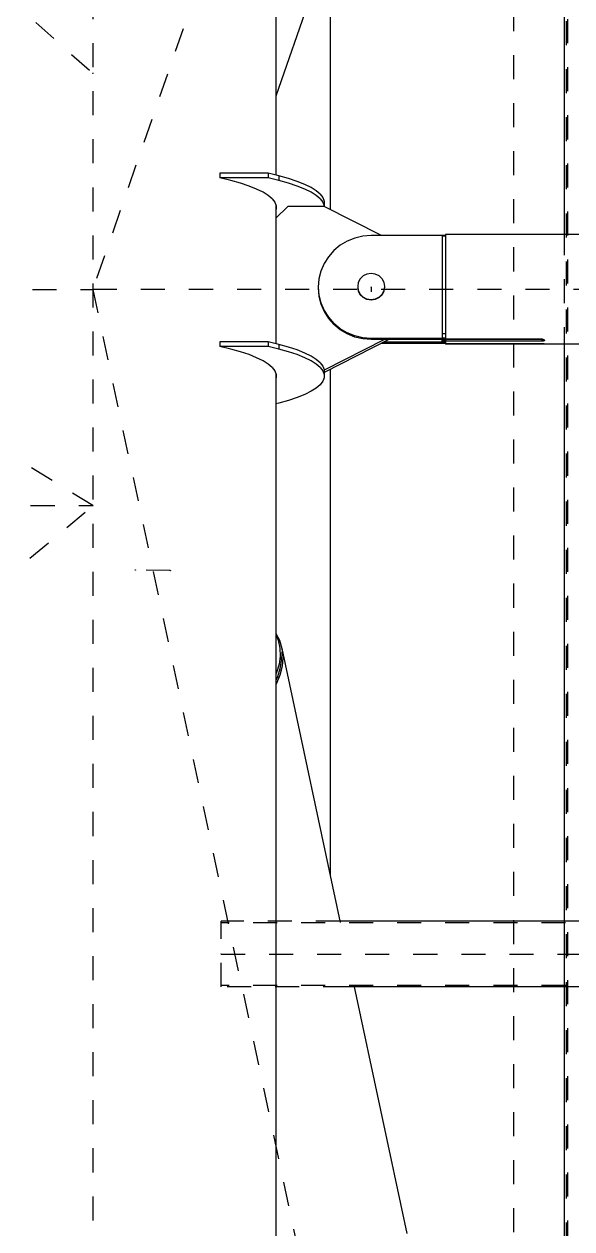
# Model space of a CAD drawing. Header units: millimetres. Extents: x 149919 to 150445, y 136651 to 136866.
# Drawn here: x 150259.93 to 150262.21, y 136836.66 to 136841.68 of the extents above; entities that cross this region are included whole.
import ezdxf

# ---------------------------------------------------------------- set-up
doc = ezdxf.new("R2010")
doc.units = ezdxf.units.MM
doc.header["$LTSCALE"] = 0.25
for name, pattern in [('CENTER', [50.8, 31.75, -6.35, 6.35, -6.35]), ('XKITLINE00', [0]), ('XKITLINE02', [4, 2, -2]), ('XKITLINE03', [6, 3, -1, 1, -1])]:
    doc.linetypes.add(name, pattern=pattern)

# ---------------------------------------------------------------- blocks, each defined once
blk = doc.blocks.new('çatıı')
at = {"color": 8, "linetype": 'CENTER'}
for p, q in [((12015, 20197.81), (12015, 18543.85)), ((11068.22, 19795.11), (11840, 19110.27)), ((12015, 19525.62), (11840, 19020.27)), ((11840, 19282.77), (11840, 17654.86)), ((11840, 18930.27), (11549.01, 19110.27)), ((11574.81, 19020.27), (11840, 19020.27)), ((12370, 19020.27), (11840, 19020.28)), ((11840, 19020.27), (12015, 18200.27)), ((11955.8, 19021.28), (11955.8, 19019.28)), ((10096.38, 17470.27), (11840, 18930.27)), ((10454.1, 18930.27), (11840, 18930.27)), ((11872.2, 18903.23), (11857.68, 18903.51))]:
    blk.add_line(p, q, dxfattribs=at)
at = {"color": 7, "linetype": 'XKITLINE00'}
for p, q in [((12036.31, 19043.1), (12036.32, 19342.36)), ((12036.31, 18546.05), (12036.31, 18997.46)), ((12036.31, 18757.26), (11942.85, 18757.26)), ((12036.31, 18729.96), (11945.84, 18729.96))]:
    blk.add_line(p, q, dxfattribs=at)
at = {"color": 116, "linetype": 'XKITLINE02', "true_color": 0x136734}
for p, q in [((12037.16, 17641.93), (12037.17, 19341.44)), ((12037.69, 17642.74), (12037.7, 19342.25)), ((12036.31, 17854.51), (12036.31, 19043.1)), ((11893.35, 18729.96), (11893.35, 18757.26)), ((11942.85, 18757.26), (11893.35, 18757.26)), ((12316.66, 18756.66), (11893.35, 18756.66)), ((12062.52, 18757.26), (12036.31, 18757.26)), ((12316.66, 18730.56), (11893.35, 18730.56)), ((11945.84, 18729.96), (11893.35, 18729.96)), ((12062.52, 18729.96), (12036.31, 18729.96))]:
    blk.add_line(p, q, dxfattribs=at)
at = {"color": 8, "linetype": 'XKITLINE00'}
for p, q in [((11991.23, 19317.45), (11916.2, 19100.76)), ((11916.2, 19282.77), (11916.2, 19067.84)), ((11938.8, 19166.03), (11938.8, 19053.52)), ((11892.88, 19068.62), (11892.88, 19066.67)), ((11912.88, 19068.62), (11892.88, 19068.62)), ((11912.88, 19068.62), (11912.88, 19066.67)), ((11917.35, 19067.57), (11912.88, 19068.62)), ((11917.35, 19067.57), (11917.35, 19065.63)), ((11921.4, 19066.45), (11917.35, 19067.57)), ((11897.35, 19065.63), (11892.88, 19066.67)), ((11912.88, 19066.67), (11892.88, 19066.67)), ((11901.4, 19064.5), (11897.35, 19065.63)), ((11905.01, 19063.31), (11901.4, 19064.5)), ((11908.16, 19062.05), (11905.01, 19063.31)), ((11910.82, 19060.73), (11908.16, 19062.05)), ((11917.35, 19065.63), (11912.88, 19066.67)), ((11921.4, 19064.5), (11917.35, 19065.63)), ((11925.01, 19065.26), (11921.4, 19066.45)), ((11925.01, 19063.31), (11921.4, 19064.5)), ((11928.16, 19064), (11925.01, 19065.26)), ((11928.16, 19062.05), (11925.01, 19063.31)), ((11930.82, 19062.68), (11928.16, 19064)), ((11930.82, 19060.73), (11928.16, 19062.05)), ((11932.96, 19061.32), (11930.82, 19062.68)), ((11912.97, 19059.37), (11910.82, 19060.73)), ((11914.59, 19057.98), (11912.97, 19059.37)), ((11914.59, 19057.98), (11915.68, 19056.56)), ((11932.96, 19059.37), (11930.82, 19060.73)), ((11934.59, 19059.93), (11932.96, 19061.32)), ((11934.59, 19057.98), (11932.96, 19059.37)), ((11934.59, 19059.93), (11935.68, 19058.5)), ((11934.59, 19057.98), (11935.68, 19056.55)), ((11935.68, 19058.5), (11936.23, 19057.07)), ((11936.23, 19057.07), (11936.23, 19055.12)), ((11915.68, 19056.56), (11916.23, 19055.12)), ((11916.2, 19055.2), (11916.2, 19049.97)), ((11921.2, 19054.84), (11916.2, 19049.97)), ((11916.23, 19053.68), (11916.2, 19053.59)), ((11916.23, 19055.12), (11916.23, 19053.68)), ((11936.2, 19054.84), (11921.2, 19054.84)), ((11935.68, 19056.55), (11936.23, 19055.12)), ((11960.08, 19042.73), (11936.2, 19054.84)), ((11936.23, 19055.12), (11936.23, 19054.83)), ((11916.2, 19049.97), (11916.2, 18997.66)), ((11949, 19041.68), (11945.81, 19040.39)), ((11952.35, 19042.46), (11949, 19041.68)), ((11955.8, 19042.73), (11952.35, 19042.46)), ((11986.8, 19042.73), (11955.8, 19042.73)), ((11986.8, 19042.62), (11985.3, 19042.62)), ((11985.3, 19042.62), (11985.3, 19042.4)), ((11986.8, 19042.4), (11985.3, 19042.4)), ((11985.3, 19042.4), (11985.3, 19041.61)), ((12026.8, 19043.08), (11986.8, 19043.08)), ((11986.8, 19043.08), (11986.8, 19042.95)), ((11986.8, 19042.95), (11986.8, 19042.12)), ((11986.8, 19042.12), (11986.8, 19040.62)), ((12027.11, 19043.08), (12026.8, 19043.08)), ((12027.39, 19043.08), (12027.11, 19043.08)), ((12027.63, 19043.09), (12027.39, 19043.08)), ((12027.8, 19043.1), (12027.63, 19043.09)), ((12182.19, 19043.1), (12027.8, 19043.1)), ((11942.86, 19038.63), (11940.24, 19036.45)), ((11945.81, 19040.39), (11942.86, 19038.63)), ((11985.3, 19041.61), (11985.3, 19040.27)), ((11985.3, 19040.27), (11985.3, 19038.42)), ((11985.3, 19038.42), (11985.3, 19036.1)), ((11986.8, 19040.62), (11986.8, 19038.5)), ((11986.8, 19038.5), (11986.8, 19035.83)), ((11938, 19033.89), (11936.19, 19031.02)), ((11940.24, 19036.45), (11938, 19033.89)), ((11985.3, 19036.1), (11985.3, 19033.37)), ((11985.3, 19033.37), (11985.3, 19030.31)), ((11986.8, 19035.83), (11986.8, 19032.69)), ((11986.8, 19032.69), (11986.8, 19029.17)), ((11934.87, 19027.91), (11934.07, 19024.64)), ((11936.19, 19031.02), (11934.87, 19027.91)), ((11954.07, 19026.65), (11952.5, 19025.88)), ((11955.8, 19026.92), (11954.07, 19026.65)), ((11957.53, 19026.65), (11955.8, 19026.92)), ((11959.09, 19025.88), (11957.53, 19026.65)), ((11985.3, 19030.31), (11985.3, 19026.99)), ((11985.3, 19026.99), (11985.3, 19023.5)), ((11986.8, 19029.17), (11986.8, 19025.38)), ((11934.07, 19024.64), (11933.8, 19021.28)), ((11950.47, 19023.15), (11950.2, 19021.46)), ((11951.27, 19024.67), (11950.47, 19023.15)), ((11952.5, 19025.88), (11951.27, 19024.67)), ((11960.33, 19024.67), (11959.09, 19025.88)), ((11960.33, 19024.67), (11961.12, 19023.15)), ((11961.12, 19023.15), (11961.4, 19021.46)), ((11985.3, 19023.5), (11985.3, 19019.93)), ((11986.8, 19025.38), (11986.8, 19021.43)), ((11933.8, 19021.28), (11933.8, 19020.84)), ((11933.8, 19021.28), (11934.07, 19017.93)), ((11933.8, 19020.84), (11934.07, 19017.48)), ((11934.07, 19017.93), (11934.87, 19014.66)), ((11934.07, 19017.48), (11934.87, 19014.21)), ((11950.2, 19021.46), (11950.2, 19021.28)), ((11950.2, 19021.46), (11950.47, 19019.77)), ((11950.2, 19021.28), (11950.47, 19019.6)), ((11950.47, 19019.77), (11951.27, 19018.25)), ((11950.47, 19019.6), (11951.27, 19018.07)), ((11952.5, 19017.05), (11951.27, 19018.25)), ((11952.5, 19016.87), (11951.27, 19018.07)), ((11954.07, 19016.27), (11952.5, 19017.05)), ((11954.07, 19016.09), (11952.5, 19016.87)), ((11959.09, 19017.05), (11957.53, 19016.27)), ((11959.09, 19016.87), (11957.53, 19016.09)), ((11960.33, 19018.25), (11959.09, 19017.05)), ((11960.33, 19018.07), (11959.09, 19016.87)), ((11961.12, 19019.77), (11960.33, 19018.25)), ((11961.12, 19019.6), (11960.33, 19018.07)), ((11961.4, 19021.46), (11961.12, 19019.77)), ((11961.4, 19021.28), (11961.12, 19019.6)), ((11961.4, 19021.46), (11961.4, 19021.28)), ((11985.3, 19019.93), (11985.3, 19016.36)), ((11986.8, 19021.43), (11986.8, 19017.45)), ((11986.8, 19017.45), (11986.8, 19013.56)), ((11934.87, 19014.66), (11936.19, 19011.55)), ((11934.87, 19014.21), (11936.19, 19011.1)), ((11936.19, 19011.55), (11938, 19008.68)), ((11955.8, 19016), (11954.07, 19016.27)), ((11955.8, 19015.82), (11954.07, 19016.09)), ((11957.53, 19016.27), (11955.8, 19016)), ((11957.53, 19016.09), (11955.8, 19015.82)), ((11955.8, 19016), (11955.8, 19015.82)), ((11985.3, 19016.36), (11985.3, 19012.9)), ((11985.3, 19012.9), (11985.3, 19009.63)), ((11986.8, 19013.56), (11986.8, 19009.87)), ((11936.19, 19011.1), (11938, 19008.23)), ((11938, 19008.68), (11940.24, 19006.12)), ((11938, 19008.23), (11940.24, 19005.67)), ((11985.3, 19009.63), (11985.3, 19006.62)), ((11985.3, 19006.62), (11985.3, 19003.97)), ((11986.8, 19009.87), (11986.8, 19006.49)), ((11942.86, 19003.93), (11940.24, 19006.12)), ((11942.86, 19003.49), (11940.24, 19005.67)), ((11945.81, 19002.18), (11942.86, 19003.93)), ((11945.81, 19001.73), (11942.86, 19003.49)), ((11949, 19000.89), (11945.81, 19002.18)), ((11949, 19000.44), (11945.81, 19001.73)), ((11985.3, 19003.97), (11985.3, 19001.74)), ((11986.8, 19001.74), (11985.3, 19001.74)), ((11985.3, 19001.74), (11985.3, 18999.99)), ((11986.8, 19006.49), (11986.8, 19003.54)), ((11986.8, 19003.54), (11986.8, 19001.09)), ((11912.88, 18998.43), (11892.88, 18998.43)), ((11892.88, 18998.43), (11892.88, 18996.48)), ((11897.35, 18995.44), (11892.88, 18996.48)), ((11912.88, 18996.48), (11892.88, 18996.48)), ((11917.35, 18997.39), (11912.88, 18998.43)), ((11912.88, 18998.43), (11912.88, 18996.48)), ((11917.35, 18995.44), (11912.88, 18996.48)), ((11921.4, 18996.27), (11917.35, 18997.39)), ((11917.35, 18997.39), (11917.35, 18995.44)), ((11961.4, 18999.39), (11936.23, 18986.62)), ((11963.16, 18999.39), (11936.23, 18985.73)), ((11952.35, 19000.1), (11949, 19000.89)), ((11952.35, 18999.66), (11949, 19000.44)), ((11952.35, 19000.1), (11952.35, 18999.66)), ((11955.8, 18999.84), (11952.35, 19000.1)), ((11955.8, 18999.39), (11952.35, 18999.66)), ((11955.8, 18999.84), (11955.8, 18999.39)), ((11986.8, 18999.84), (11955.8, 18999.84)), ((12026.8, 18999.39), (11955.8, 18999.39)), ((11986.8, 18997.83), (11960.08, 18997.83)), ((11985.3, 18998.28), (11960.96, 18998.28)), ((11986.8, 18999.99), (11985.3, 18999.99)), ((11985.3, 18999.39), (11985.3, 18999.15)), ((11985.3, 18998.49), (11985.3, 18999.15)), ((11986.8, 18999.15), (11985.3, 18999.15)), ((11986.8, 18998.79), (11985.3, 18998.79)), ((11985.3, 18998.49), (11985.3, 18998.26)), ((11985.3, 18998.26), (11985.3, 18998.08)), ((11986.8, 18998.26), (11985.3, 18998.26)), ((11986.8, 18998.08), (11985.3, 18998.08)), ((11986.8, 19001.09), (11986.8, 18999.53)), ((12026.8, 18999.53), (11986.8, 18999.53)), ((11986.8, 18999.39), (11986.8, 18999.15)), ((11986.8, 18999.39), (11986.8, 18998.74)), ((12026.8, 18998.74), (11986.8, 18998.74)), ((11986.8, 18998.74), (11986.8, 18998)), ((11986.8, 18998), (11986.8, 18997.67)), ((12026.8, 18997.67), (11986.8, 18997.67)), ((11986.8, 18997.67), (11986.8, 18997.48)), ((12026.8, 18997.48), (11986.8, 18997.48)), ((12026.8, 18999.53), (12026.8, 18999.39)), ((12027.11, 18999.51), (12026.8, 18999.53)), ((12026.8, 18999.39), (12026.8, 18998.74)), ((12027.11, 18998.76), (12026.8, 18998.74)), ((12026.8, 18997.67), (12026.8, 18997.48)), ((12027.11, 18997.67), (12026.8, 18997.67)), ((12027.11, 18997.48), (12026.8, 18997.48)), ((12027.39, 18999.45), (12027.11, 18999.51)), ((12027.11, 18999.51), (12027.11, 18998.76)), ((12027.39, 18998.8), (12027.11, 18998.76)), ((12027.11, 18997.67), (12027.11, 18997.48)), ((12027.39, 18997.65), (12027.11, 18997.67)), ((12027.39, 18997.47), (12027.11, 18997.48)), ((12027.63, 18999.35), (12027.39, 18999.45)), ((12027.63, 18998.86), (12027.39, 18998.8)), ((12027.63, 18997.62), (12027.39, 18997.65)), ((12027.63, 18997.47), (12027.39, 18997.47)), ((12027.8, 18999.23), (12027.63, 18999.35)), ((12027.8, 18998.94), (12027.63, 18998.86)), ((12027.8, 18997.58), (12027.63, 18997.62)), ((12027.8, 18997.46), (12027.63, 18997.47)), ((12027.8, 18999.23), (12027.88, 18999.13)), ((12027.88, 18999.04), (12027.8, 18998.94)), ((12027.88, 18997.54), (12027.8, 18997.58)), ((12027.88, 18997.5), (12027.8, 18997.46)), ((12182.19, 18997.46), (12027.8, 18997.46)), ((12027.88, 18999.13), (12027.88, 18999.04)), ((12027.88, 18997.54), (12027.88, 18997.5)), ((11901.4, 18994.32), (11897.35, 18995.44)), ((11905.01, 18993.12), (11901.4, 18994.32)), ((11908.16, 18991.86), (11905.01, 18993.12)), ((11910.82, 18990.55), (11908.16, 18991.86)), ((11921.4, 18994.32), (11917.35, 18995.44)), ((11925.01, 18995.07), (11921.4, 18996.27)), ((11925.01, 18993.12), (11921.4, 18994.32)), ((11928.16, 18993.81), (11925.01, 18995.07)), ((11928.16, 18991.86), (11925.01, 18993.12)), ((11930.82, 18992.5), (11928.16, 18993.81)), ((11930.82, 18990.55), (11928.16, 18991.86)), ((11932.96, 18991.14), (11930.82, 18992.5)), ((11912.97, 18989.19), (11910.82, 18990.55)), ((11914.59, 18987.79), (11912.97, 18989.19)), ((11914.59, 18987.79), (11915.68, 18986.37)), ((11932.96, 18989.19), (11930.82, 18990.55)), ((11934.59, 18989.74), (11932.96, 18991.14)), ((11934.59, 18987.79), (11932.96, 18989.19)), ((11934.59, 18989.74), (11935.68, 18988.32)), ((11934.59, 18987.79), (11935.68, 18986.37)), ((11935.68, 18988.32), (11936.23, 18986.88)), ((11936.23, 18986.88), (11936.23, 18984.93)), ((11938.8, 18987.03), (11938.8, 18776.27)), ((11915.68, 18986.37), (11916.23, 18984.93)), ((11916.2, 18985.02), (11916.2, 18415.51)), ((11916.23, 18983.49), (11916.2, 18983.41)), ((11916.23, 18984.93), (11916.23, 18983.49)), ((11935.68, 18982.05), (11934.59, 18980.63)), ((11935.68, 18986.37), (11936.23, 18984.93)), ((11936.23, 18983.49), (11935.68, 18982.05)), ((11936.23, 18984.93), (11936.23, 18983.49)), ((11928.16, 18976.56), (11925.01, 18975.3)), ((11930.81, 18977.88), (11928.16, 18976.56)), ((11932.96, 18979.24), (11930.81, 18977.88)), ((11934.59, 18980.63), (11932.96, 18979.24)), ((11917.34, 18972.98), (11916.2, 18972.72)), ((11921.4, 18974.11), (11917.34, 18972.98)), ((11925.01, 18975.3), (11921.4, 18974.11)), ((11916.2, 18877.05), (11917.6, 18874.26)), ((11916.2, 18876.58), (11917.11, 18874.25)), ((11917.11, 18874.25), (11917.79, 18870.99)), ((11917.6, 18874.26), (11918.63, 18870.75)), ((11917.91, 18867.64), (11917.47, 18864.23)), ((11917.79, 18870.99), (11917.91, 18867.64)), ((11918.18, 18869.16), (11918.3, 18865.8)), ((11918.63, 18870.75), (11942.96, 18756.75)), ((11918.63, 18870.75), (11919.01, 18867.12)), ((11919.01, 18867.12), (11918.73, 18863.4)), ((11917.47, 18864.23), (11916.48, 18860.81)), ((11917.86, 18862.39), (11916.87, 18858.97)), ((11918.73, 18863.4), (11917.8, 18859.65)), ((11918.3, 18865.8), (11917.86, 18862.39)), ((11916.48, 18860.81), (11916.2, 18860.17)), ((11916.87, 18858.97), (11916.2, 18857.47)), ((11917.8, 18859.65), (11916.22, 18855.93)), ((11916.22, 18855.93), (11916.2, 18855.89)), ((11948.68, 18729.96), (11970.59, 18627.31))]:
    blk.add_line(p, q, dxfattribs=at)
at = {"color": 1, "linetype": 'XKITLINE03'}
blk.add_line((11893.35, 18743.61), (12316.66, 18743.61), dxfattribs=at)
at = {"color": 8, "linetype": 'XKITLINE00'}
for centre in [(11840, 19110.27), (11840, 19020.28), (11840, 19020.27), (11840, 19020.27), (11840, 19020.27), (11955.8, 19021.28), (11955.8, 19019.28), (11840, 18930.27), (11840, 18930.27), (11840, 18930.27), (11857.68, 18903.51), (11872.2, 18903.23)]:
    blk.add_circle(centre, 0.05, dxfattribs=at)
at = {"color": 1, "linetype": 'XKITLINE00'}
blk.add_circle((11893.35, 18743.61), 0.05, dxfattribs=at)

msp = doc.modelspace()

# ---------------------------------------------------------------- block references
at = {"xscale": 0.009999943142843078, "yscale": 0.009999943142843078, "zscale": 0.009999943142843078}
msp.add_blockref('çatıı', (150141.8141, 136650.3731), dxfattribs=at)

doc.saveas('drawing.dxf')
